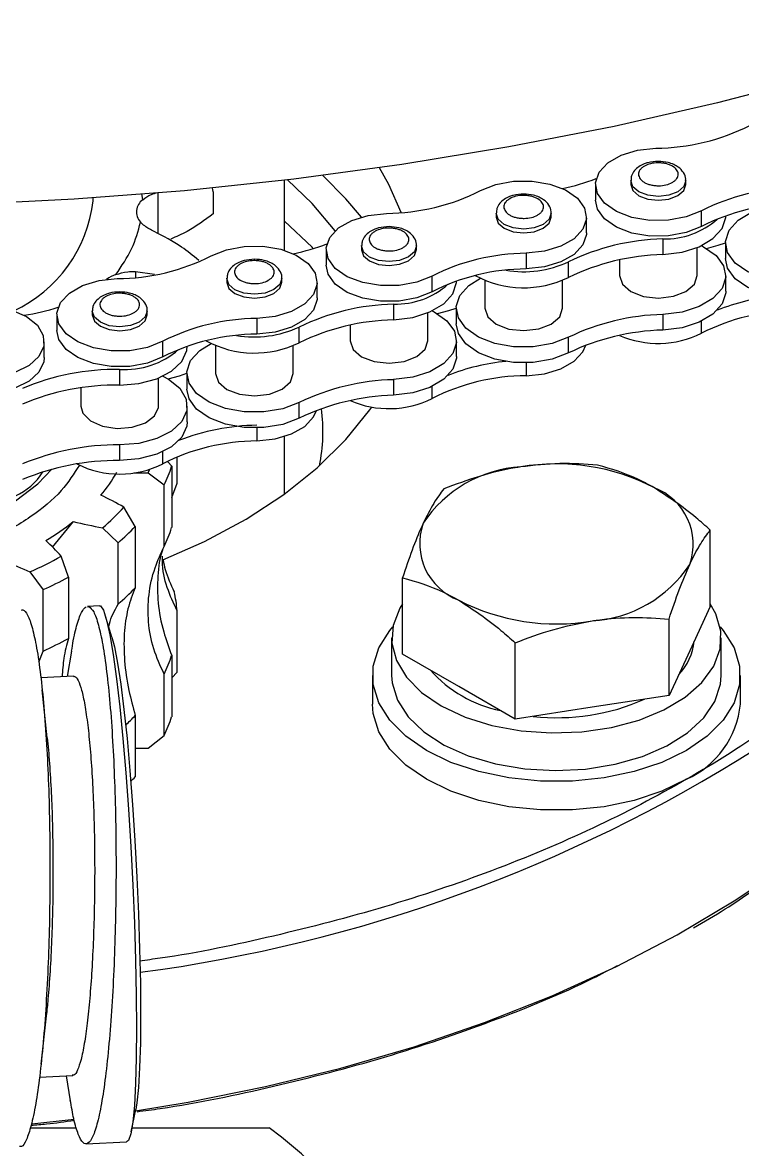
# Model space of a CAD drawing. Header units: millimetres. Extents: x 334 to 3694, y 0 to 2376.
# Drawn here: x 2610.2 to 2638.38, y 1121.21 to 1165.3 of the extents above; entities that cross this region are included whole.
import ezdxf

# ---------------------------------------------------------------- set-up
doc = ezdxf.new("R2010")
doc.units = ezdxf.units.MM
doc.header["$LTSCALE"] = 3
doc.layers.add('1_외형선', color=7, linetype='Continuous', lineweight=25)

msp = doc.modelspace()

# ---------------------------------------------------------------- linework, layer by layer
at = {"layer": '1_외형선'}
for p, q in [((2620.464, 1156.381), (2620.464, 1159.126)), ((2632.63, 1158.964), (2632.63, 1158.352)), ((2634.013, 1159.116), (2634.013, 1158.964)), ((2636.167, 1158.964), (2636.167, 1159.116)), ((2612.964, 1158.326), (2612.964, 1158.431)), ((2614.907, 1158.363), (2614.872, 1158.613)), ((2615.507, 1158.625), (2615.507, 1157.036)), ((2617.672, 1158.67), (2617.672, 1157.814)), ((2628.743, 1157.84), (2628.743, 1157.688)), ((2630.897, 1157.688), (2630.897, 1157.84)), ((2636.776, 1157.317), (2636.776, 1157.93)), ((2632.28, 1157.076), (2632.28, 1157.688)), ((2623.473, 1156.564), (2623.473, 1156.412)), ((2625.627, 1156.412), (2625.627, 1156.564)), ((2635.27, 1156.831), (2635.27, 1156.219)), ((2637.72, 1156.673), (2637.72, 1156.061)), ((2622.09, 1156.412), (2622.09, 1155.8)), ((2629.917, 1156.269), (2629.917, 1155.657)), ((2636.614, 1155.397), (2636.614, 1156.495)), ((2631.573, 1155.324), (2631.573, 1155.936)), ((2633.566, 1156.01), (2633.566, 1155.397)), ((2614.623, 1155.553), (2615.365, 1155.454)), ((2614.623, 1155.553), (2614.623, 1155.321)), ((2618.202, 1155.288), (2618.202, 1155.136)), ((2620.356, 1155.136), (2620.356, 1155.288)), ((2626.235, 1154.765), (2626.235, 1155.378)), ((2628.296, 1155.219), (2628.296, 1154.121)), ((2631.344, 1154.121), (2631.344, 1155.219)), ((2637.73, 1154.785), (2637.73, 1155.397)), ((2621.739, 1154.524), (2621.739, 1155.136)), ((2612.932, 1154.012), (2612.932, 1153.86)), ((2615.086, 1153.86), (2615.086, 1154.012)), ((2624.729, 1154.279), (2624.729, 1153.667)), ((2626.074, 1152.846), (2626.074, 1153.943)), ((2627.18, 1154.121), (2627.18, 1153.509)), ((2635.27, 1153.877), (2635.27, 1153.265)), ((2611.549, 1153.86), (2611.549, 1153.248)), ((2619.376, 1153.717), (2619.376, 1153.105)), ((2623.026, 1153.458), (2623.026, 1152.846)), ((2636.776, 1153.138), (2636.776, 1153.612)), ((2621.032, 1152.772), (2621.032, 1153.384)), ((2611.056, 1152.19), (2611.056, 1152.803)), ((2615.695, 1152.213), (2615.695, 1152.826)), ((2617.755, 1152.667), (2617.755, 1151.57)), ((2620.803, 1151.57), (2620.803, 1152.667)), ((2627.19, 1152.233), (2627.19, 1152.846)), ((2631.573, 1152.369), (2631.573, 1152.982)), ((2614.002, 1151.724), (2614.002, 1151.111)), ((2629.917, 1151.986), (2629.917, 1151.478)), ((2615.533, 1150.294), (2615.533, 1151.391)), ((2616.639, 1151.57), (2616.639, 1150.957)), ((2624.729, 1151.325), (2624.729, 1150.713)), ((2612.485, 1151.005), (2612.485, 1150.294)), ((2626.235, 1150.586), (2626.235, 1151.06)), ((2621.032, 1149.817), (2621.032, 1150.43)), ((2616.649, 1149.681), (2616.649, 1150.294)), ((2619.376, 1149.434), (2619.376, 1148.926)), ((2620.464, 1146.858), (2620.464, 1149.1)), ((2614.002, 1148.77), (2614.002, 1148.157)), ((2615.695, 1148.034), (2615.695, 1148.508)), ((2616.253, 1147.279), (2616.253, 1148.301)), ((2616.042, 1147.936), (2615.894, 1148.111)), ((2616.042, 1147.936), (2616.042, 1145.535)), ((2615.119, 1147.683), (2615.749, 1147.204)), ((2616.042, 1146.709), (2616.253, 1147.279)), ((2615.749, 1144.803), (2615.749, 1147.204)), ((2614.615, 1145.583), (2614.176, 1146.335)), ((2612.192, 1145.77), (2611.366, 1144.774)), ((2613.339, 1145.531), (2613.945, 1144.94)), ((2614.615, 1145.583), (2614.615, 1143.182)), ((2637.125, 1142.45), (2637.125, 1145.437)), ((2613.945, 1142.539), (2613.945, 1144.94)), ((2611.998, 1143.601), (2611.721, 1144.417)), ((2615.687, 1144.263), (2615.68, 1144.298)), ((2610.495, 1143.802), (2611.017, 1143.108)), ((2611.998, 1143.601), (2611.998, 1141.2)), ((2625.079, 1140.587), (2625.079, 1143.574)), ((2611.017, 1140.707), (2611.017, 1143.108)), ((2613.22, 1142.479), (2612.751, 1142.455)), ((2612.751, 1142.443), (2612.802, 1142.448)), ((2637.125, 1142.45), (2636.318, 1140.712)), ((2613.705, 1141.252), (2613.439, 1142.107)), ((2616.253, 1139.881), (2616.253, 1142.283)), ((2635.511, 1138.973), (2635.511, 1141.96)), ((2624.652, 1141.225), (2624.652, 1139.755)), ((2637.552, 1139.755), (2637.552, 1141.225)), ((2610.837, 1140.273), (2611.017, 1140.707)), ((2612.117, 1140.698), (2611.95, 1139.711)), ((2629.488, 1138.042), (2629.488, 1141.028)), ((2636.318, 1140.712), (2635.511, 1138.973)), ((2616.042, 1140.538), (2616.042, 1138.137)), ((2627.284, 1139.314), (2625.079, 1140.587)), ((2615.749, 1137.406), (2615.749, 1139.807)), ((2616.042, 1139.663), (2616.253, 1139.881)), ((2612.2, 1139.724), (2610.922, 1139.659)), ((2623.902, 1139.755), (2623.902, 1138.628)), ((2638.302, 1138.628), (2638.302, 1139.755)), ((2611.172, 1137.314), (2610.976, 1139.19)), ((2629.488, 1138.042), (2627.284, 1139.314)), ((2635.511, 1138.973), (2632.5, 1138.508)), ((2632.5, 1138.508), (2629.488, 1138.042)), ((2614.615, 1138.186), (2614.615, 1135.785)), ((2615.119, 1136.904), (2615.749, 1137.406)), ((2610.93, 1124.546), (2611.137, 1126.439)), ((2610.87, 1124.037), (2612.168, 1124.103)), ((2611.914, 1124.09), (2612.074, 1123.115)), ((2614.46, 1121.898), (2614.638, 1122.775)), ((2610.565, 1122.214), (2612.22, 1122.395)), ((2610.51, 1122.052), (2612.314, 1122.052)), ((2614.491, 1122.052), (2619.854, 1122.052)), ((2612.696, 1121.426), (2614.279, 1121.506))]:
    msp.add_line(p, q, dxfattribs=at)
at = {"layer": '1_외형선', "flags": 128}
for points in [[(2659.665, 1169.919), (2656.241, 1168.371), (2652.691, 1166.92), (2649.025, 1165.569), (2645.249, 1164.322), (2641.374, 1163.182), (2637.407, 1162.152), (2633.36, 1161.233), (2629.24, 1160.429), (2625.057, 1159.74), (2620.822, 1159.168), (2616.543, 1158.716), (2612.232, 1158.383), (2607.898, 1158.171), (2603.552, 1158.08), (2599.203, 1158.11), (2594.861, 1158.262), (2590.537, 1158.534), (2586.648, 1158.885)], [(2636.776, 1157.93), (2636.178, 1157.69), (2635.486, 1157.562), (2634.759, 1157.557), (2634.06, 1157.674), (2633.452, 1157.905), (2632.987, 1158.227), (2632.706, 1158.614), (2632.633, 1159.032), (2632.775, 1159.444), (2633.119, 1159.814), (2633.635, 1160.109), (2634.279, 1160.305), (2634.993, 1160.383)], [(2625.024, 1157.861), (2624.542, 1158.964), (2624.176, 1159.611)], [(2623.468, 1157.688), (2622.865, 1158.402), (2621.959, 1159.31)], [(2617.672, 1158.67), (2617.652, 1158.766), (2617.641, 1158.82)], [(2622.441, 1157.143), (2621.539, 1158.218), (2620.579, 1159.139)], [(2628.134, 1158.722), (2628.732, 1158.962), (2629.424, 1159.09), (2630.152, 1159.095), (2630.85, 1158.978), (2631.458, 1158.748), (2631.923, 1158.425), (2632.204, 1158.038), (2632.277, 1157.62), (2632.135, 1157.208), (2631.791, 1156.838), (2631.275, 1156.543), (2630.631, 1156.347), (2629.917, 1156.269)], [(2634.097, 1158.876), (2634.013, 1159.113), (2634.013, 1159.121)], [(2634.013, 1158.964), (2634.013, 1158.961), (2634.097, 1158.724)], [(2636.167, 1159.114), (2636.087, 1158.881), (2635.855, 1158.678), (2635.507, 1158.543), (2635.095, 1158.494), (2634.682, 1158.541), (2634.332, 1158.674), (2634.097, 1158.876)], [(2634.097, 1158.724), (2634.332, 1158.523), (2634.682, 1158.389), (2635.095, 1158.342), (2635.507, 1158.391), (2635.855, 1158.526), (2636.087, 1158.729), (2636.167, 1158.964)], [(2636.776, 1157.317), (2636.178, 1157.078), (2635.486, 1156.95), (2634.759, 1156.945), (2634.06, 1157.062), (2633.452, 1157.292), (2632.987, 1157.615), (2632.706, 1158.002), (2632.63, 1158.352)], [(2628.827, 1157.6), (2628.743, 1157.837), (2628.743, 1157.845)], [(2642.113, 1155.534), (2641.47, 1155.291), (2640.733, 1155.165), (2639.964, 1155.167), (2639.229, 1155.297), (2638.59, 1155.543), (2638.101, 1155.886), (2637.803, 1156.295), (2637.723, 1156.736), (2637.866, 1157.172), (2638.221, 1157.566), (2638.671, 1157.844)], [(2621.585, 1156.454), (2621.539, 1156.503), (2620.464, 1157.523)], [(2626.235, 1155.378), (2625.638, 1155.138), (2624.945, 1155.01), (2624.218, 1155.005), (2623.52, 1155.122), (2622.912, 1155.353), (2622.447, 1155.675), (2622.165, 1156.063), (2622.092, 1156.48), (2622.234, 1156.892), (2622.578, 1157.262), (2623.095, 1157.557), (2623.738, 1157.753), (2624.453, 1157.831)], [(2628.743, 1157.688), (2628.743, 1157.685), (2628.827, 1157.448)], [(2630.897, 1157.838), (2630.817, 1157.605), (2630.585, 1157.402), (2630.236, 1157.267), (2629.825, 1157.218), (2629.412, 1157.265), (2629.062, 1157.398), (2628.827, 1157.6)], [(2628.827, 1157.448), (2629.062, 1157.247), (2629.412, 1157.113), (2629.825, 1157.066), (2630.236, 1157.115), (2630.585, 1157.25), (2630.817, 1157.453), (2630.897, 1157.688)], [(2635.27, 1156.219), (2636.021, 1156.313), (2636.693, 1156.528), (2637.23, 1156.847), (2637.585, 1157.24), (2637.728, 1157.676), (2637.73, 1157.739)], [(2632.28, 1157.076), (2632.277, 1157.008), (2632.135, 1156.596), (2631.791, 1156.226), (2631.275, 1155.931), (2630.631, 1155.735), (2629.917, 1155.657)], [(2617.594, 1156.171), (2618.191, 1156.41), (2618.884, 1156.538), (2619.611, 1156.543), (2620.309, 1156.426), (2620.917, 1156.196), (2621.382, 1155.873), (2621.664, 1155.486), (2621.737, 1155.068), (2621.595, 1154.656), (2621.251, 1154.287), (2620.734, 1153.991), (2620.091, 1153.795), (2619.376, 1153.717)], [(2623.556, 1156.324), (2623.473, 1156.561), (2623.473, 1156.569)], [(2625.627, 1156.562), (2625.546, 1156.329), (2625.315, 1156.126), (2624.966, 1155.991), (2624.554, 1155.942), (2624.142, 1155.989), (2623.791, 1156.122), (2623.556, 1156.324)], [(2636.78, 1156.568), (2636.861, 1156.528), (2637.35, 1156.185), (2637.647, 1155.776), (2637.728, 1155.335), (2637.585, 1154.898), (2637.23, 1154.505), (2636.693, 1154.187), (2636.021, 1153.971), (2635.27, 1153.877)], [(2636.983, 1156.46), (2637.434, 1156.583), (2637.72, 1156.677)], [(2623.473, 1156.412), (2623.473, 1156.409), (2623.556, 1156.172)], [(2623.556, 1156.172), (2623.791, 1155.971), (2624.142, 1155.837), (2624.554, 1155.79), (2624.966, 1155.839), (2625.315, 1155.974), (2625.546, 1156.177), (2625.627, 1156.412)], [(2626.235, 1154.765), (2625.638, 1154.526), (2624.945, 1154.398), (2624.218, 1154.393), (2623.52, 1154.51), (2622.912, 1154.74), (2622.447, 1155.063), (2622.165, 1155.45), (2622.09, 1155.8)], [(2642.113, 1154.921), (2641.47, 1154.678), (2640.733, 1154.552), (2639.964, 1154.554), (2639.229, 1154.684), (2638.59, 1154.931), (2638.101, 1155.273), (2637.803, 1155.683), (2637.72, 1156.061)], [(2615.695, 1152.826), (2615.097, 1152.587), (2614.405, 1152.459), (2613.677, 1152.453), (2612.979, 1152.57), (2612.371, 1152.801), (2611.906, 1153.123), (2611.625, 1153.511), (2611.552, 1153.928), (2611.694, 1154.34), (2612.038, 1154.71), (2612.554, 1155.005), (2613.198, 1155.201), (2613.912, 1155.279)], [(2618.286, 1155.048), (2618.202, 1155.285), (2618.202, 1155.294)], [(2620.356, 1155.286), (2620.276, 1155.053), (2620.044, 1154.85), (2619.696, 1154.715), (2619.284, 1154.666), (2618.872, 1154.713), (2618.521, 1154.846), (2618.286, 1155.048)], [(2631.573, 1152.982), (2630.93, 1152.739), (2630.192, 1152.613), (2629.424, 1152.615), (2628.688, 1152.745), (2628.049, 1152.991), (2627.56, 1153.334), (2627.263, 1153.743), (2627.182, 1154.184), (2627.325, 1154.62), (2627.68, 1155.014), (2628.13, 1155.292)], [(2633.566, 1155.397), (2633.566, 1155.394), (2633.685, 1155.057)], [(2633.685, 1155.057), (2634.017, 1154.773), (2634.513, 1154.583), (2635.097, 1154.518), (2635.68, 1154.586), (2636.173, 1154.778), (2636.501, 1155.064), (2636.614, 1155.397)], [(2618.202, 1155.136), (2618.202, 1155.133), (2618.286, 1154.896)], [(2618.286, 1154.896), (2618.521, 1154.695), (2618.872, 1154.561), (2619.284, 1154.514), (2619.696, 1154.563), (2620.044, 1154.698), (2620.276, 1154.901), (2620.356, 1155.136)], [(2624.729, 1153.667), (2625.481, 1153.761), (2626.153, 1153.977), (2626.689, 1154.295), (2627.044, 1154.688), (2627.187, 1155.124), (2627.19, 1155.187)], [(2637.73, 1154.785), (2637.728, 1154.722), (2637.585, 1154.286), (2637.23, 1153.892), (2636.693, 1153.574), (2636.021, 1153.359), (2635.27, 1153.265)], [(2621.739, 1154.524), (2621.737, 1154.456), (2621.595, 1154.044), (2621.251, 1153.674), (2620.734, 1153.379), (2620.091, 1153.183), (2619.376, 1153.105)], [(2607.041, 1153.903), (2607.666, 1154.118), (2608.373, 1154.217), (2609.099, 1154.193), (2609.781, 1154.047), (2610.359, 1153.793), (2610.784, 1153.452), (2611.017, 1153.054), (2611.038, 1152.634), (2610.846, 1152.23), (2610.458, 1151.875), (2609.906, 1151.601), (2609.24, 1151.432), (2608.518, 1151.383)], [(2613.016, 1153.772), (2612.932, 1154.009), (2612.932, 1154.018)], [(2615.086, 1154.01), (2615.006, 1153.777), (2614.774, 1153.574), (2614.426, 1153.439), (2614.014, 1153.39), (2613.601, 1153.437), (2613.251, 1153.571), (2613.016, 1153.772)], [(2626.239, 1154.016), (2626.321, 1153.976), (2626.81, 1153.633), (2627.107, 1153.224), (2627.187, 1152.783), (2627.044, 1152.346), (2626.689, 1151.953), (2626.153, 1151.635), (2625.481, 1151.419), (2624.729, 1151.325)], [(2626.442, 1153.908), (2626.894, 1154.031), (2627.18, 1154.125)], [(2628.296, 1154.121), (2628.296, 1154.118), (2628.415, 1153.781)], [(2628.415, 1153.781), (2628.747, 1153.497), (2629.243, 1153.307), (2629.827, 1153.242), (2630.409, 1153.31), (2630.902, 1153.502), (2631.23, 1153.788), (2631.344, 1154.121)], [(2612.932, 1153.86), (2612.932, 1153.857), (2613.016, 1153.62)], [(2613.016, 1153.62), (2613.251, 1153.419), (2613.601, 1153.285), (2614.014, 1153.238), (2614.426, 1153.287), (2614.774, 1153.423), (2615.006, 1153.625), (2615.086, 1153.86)], [(2631.573, 1152.369), (2630.93, 1152.126), (2630.192, 1152), (2629.424, 1152.002), (2628.688, 1152.132), (2628.049, 1152.379), (2627.56, 1152.721), (2627.263, 1153.131), (2627.18, 1153.509)], [(2615.695, 1152.213), (2615.097, 1151.974), (2614.405, 1151.846), (2613.677, 1151.841), (2612.979, 1151.958), (2612.371, 1152.188), (2611.906, 1152.511), (2611.625, 1152.898), (2611.549, 1153.248)], [(2614.002, 1151.111), (2614.763, 1151.175), (2615.46, 1151.362), (2616.034, 1151.657), (2616.436, 1152.036), (2616.633, 1152.465), (2616.649, 1152.635)], [(2621.032, 1150.43), (2620.389, 1150.187), (2619.652, 1150.061), (2618.883, 1150.063), (2618.148, 1150.193), (2617.508, 1150.439), (2617.019, 1150.782), (2616.722, 1151.191), (2616.642, 1151.632), (2616.785, 1152.069), (2617.14, 1152.462), (2617.59, 1152.74)], [(2623.026, 1152.846), (2623.026, 1152.842), (2623.144, 1152.505)], [(2623.144, 1152.505), (2623.477, 1152.221), (2623.973, 1152.031), (2624.556, 1151.966), (2625.139, 1152.034), (2625.632, 1152.226), (2625.96, 1152.512), (2626.074, 1152.846)], [(2629.917, 1151.478), (2630.631, 1151.556), (2631.275, 1151.751), (2631.791, 1152.047), (2632.135, 1152.417), (2632.249, 1152.671)], [(2611.056, 1152.19), (2611.038, 1152.022), (2610.846, 1151.617), (2610.458, 1151.262), (2609.906, 1150.989), (2609.24, 1150.82), (2608.518, 1150.771)], [(2627.19, 1152.233), (2627.187, 1152.17), (2627.044, 1151.734), (2626.689, 1151.34), (2626.153, 1151.022), (2625.481, 1150.807), (2624.729, 1150.713)], [(2615.699, 1151.464), (2615.914, 1151.349), (2616.36, 1150.987), (2616.606, 1150.567), (2616.633, 1150.123), (2616.436, 1149.694), (2616.034, 1149.316), (2615.46, 1149.02), (2614.763, 1148.833), (2614.002, 1148.77)], [(2615.902, 1151.356), (2616.353, 1151.479), (2616.639, 1151.573)], [(2617.755, 1151.57), (2617.755, 1151.566), (2617.874, 1151.229)], [(2617.874, 1151.229), (2618.207, 1150.945), (2618.702, 1150.755), (2619.286, 1150.69), (2619.869, 1150.758), (2620.362, 1150.95), (2620.69, 1151.236), (2620.803, 1151.57)], [(2621.032, 1149.817), (2620.389, 1149.574), (2619.652, 1149.448), (2618.883, 1149.45), (2618.148, 1149.58), (2617.508, 1149.827), (2617.019, 1150.169), (2616.722, 1150.579), (2616.639, 1150.957)], [(2612.485, 1150.294), (2612.565, 1150.012), (2612.862, 1149.714), (2613.334, 1149.505), (2613.908, 1149.416), (2614.498, 1149.46), (2615.013, 1149.632), (2615.375, 1149.904), (2615.53, 1150.235), (2615.533, 1150.294)], [(2615.691, 1144.27), (2617.321, 1144.994), (2618.952, 1145.87), (2620.428, 1146.832), (2621.737, 1147.871), (2622.865, 1148.979), (2623.803, 1150.145), (2623.88, 1150.254)], [(2619.376, 1148.926), (2620.091, 1149.004), (2620.734, 1149.2), (2621.251, 1149.495), (2621.595, 1149.865), (2621.708, 1150.119)], [(2616.649, 1149.681), (2616.633, 1149.511), (2616.436, 1149.081), (2616.034, 1148.703), (2615.46, 1148.408), (2614.763, 1148.221), (2614.002, 1148.157)], [(2594.109, 1147.274), (2594.715, 1146.783), (2595.695, 1146.17), (2596.819, 1145.645), (2598.063, 1145.221), (2599.401, 1144.905), (2600.805, 1144.706), (2602.243, 1144.626), (2603.687, 1144.669), (2605.104, 1144.832), (2606.465, 1145.112), (2607.741, 1145.504), (2608.904, 1146), (2609.931, 1146.587), (2610.798, 1147.255), (2611.348, 1147.817)], [(2615.119, 1147.683), (2615.175, 1147.795), (2615.188, 1147.822)], [(2613.22, 1142.479), (2613.255, 1142.47), (2613.369, 1142.3), (2613.492, 1141.92), (2613.619, 1141.338), (2613.75, 1140.566), (2613.88, 1139.619), (2614.007, 1138.518), (2614.13, 1137.283), (2614.244, 1135.94), (2614.349, 1134.518), (2614.441, 1133.043), (2614.519, 1131.548), (2614.582, 1130.061), (2614.628, 1128.614), (2614.655, 1127.236), (2614.665, 1125.954), (2614.655, 1124.795), (2614.628, 1123.783), (2614.582, 1122.938), (2614.519, 1122.277), (2614.441, 1121.814), (2614.349, 1121.558), (2614.279, 1121.506)], [(2625.079, 1142.557), (2624.972, 1142.383), (2624.707, 1141.71), (2624.662, 1141.021), (2624.838, 1140.338), (2625.229, 1139.686), (2625.822, 1139.087), (2626.596, 1138.561), (2627.525, 1138.126), (2628.577, 1137.798), (2629.716, 1137.588), (2630.902, 1137.503), (2632.095, 1137.546), (2633.254, 1137.715), (2634.339, 1138.004), (2635.313, 1138.404), (2636.143, 1138.902), (2636.799, 1139.478), (2637.259, 1140.115), (2637.508, 1140.79), (2637.537, 1141.48), (2637.345, 1142.161), (2637.125, 1142.557)], [(2636.193, 1136.816), (2635.232, 1136.35), (2634.145, 1135.988), (2632.966, 1135.74), (2631.73, 1135.614), (2630.475, 1135.614), (2629.239, 1135.74), (2628.059, 1135.988), (2626.972, 1136.35), (2626.011, 1136.816), (2625.204, 1137.371), (2624.577, 1137.998), (2624.147, 1138.679), (2623.929, 1139.393), (2623.929, 1140.117), (2624.147, 1140.831), (2624.577, 1141.512), (2624.694, 1141.651)], [(2637.51, 1141.651), (2637.627, 1141.512), (2638.057, 1140.831), (2638.275, 1140.117), (2638.275, 1139.393), (2638.057, 1138.679), (2637.627, 1137.998), (2637, 1137.371), (2636.193, 1136.816)], [(2613.705, 1141.252), (2613.803, 1140.875), (2613.926, 1140.234), (2614.051, 1139.409), (2614.175, 1138.418), (2614.294, 1137.284), (2614.407, 1136.033), (2614.51, 1134.691), (2614.602, 1133.289), (2614.68, 1131.859), (2614.743, 1130.431), (2614.788, 1129.039), (2614.816, 1127.714), (2614.825, 1126.484), (2614.816, 1125.377), (2614.788, 1124.418), (2614.743, 1123.629), (2614.68, 1123.027), (2614.638, 1122.775)], [(2624.652, 1139.755), (2624.672, 1139.462), (2624.876, 1138.782), (2625.294, 1138.136), (2625.911, 1137.545), (2626.707, 1137.03), (2627.654, 1136.608), (2628.719, 1136.295), (2629.866, 1136.101), (2631.055, 1136.032), (2632.247, 1136.091), (2633.398, 1136.275), (2634.471, 1136.58), (2635.428, 1136.993), (2636.237, 1137.502), (2636.869, 1138.088), (2637.303, 1138.731), (2637.524, 1139.409), (2637.552, 1139.755)], [(2636.193, 1135.689), (2635.232, 1135.223), (2634.145, 1134.861), (2632.966, 1134.613), (2631.73, 1134.488), (2630.475, 1134.488), (2629.239, 1134.613), (2628.059, 1134.861), (2626.972, 1135.223), (2626.011, 1135.689), (2625.204, 1136.244), (2624.577, 1136.872), (2624.147, 1137.552), (2623.929, 1138.266), (2623.902, 1138.628)], [(2614.627, 1122.721), (2616.685, 1123.061), (2619.716, 1123.668), (2622.669, 1124.391), (2625.532, 1125.226), (2628.292, 1126.17), (2630.937, 1127.218), (2633.454, 1128.366), (2635.833, 1129.608), (2638.064, 1130.939), (2638.865, 1131.464)]]:
    msp.add_lwpolyline(points, dxfattribs=at)
at = {"layer": '1_외형선'}
for centre, radius, start, end in [((2634.948, 1168.619), 8.236, 270.3158, 296.904), ((2629.602, 1167.202), 8.576, 281.6988, 290.8996), ((2624.408, 1166.067), 8.236, 270.3158, 296.904), ((2640.503, 1150.585), 8.236, 90.3158, 116.904), ((2607.588, 1158.933), 5.411, 294.8045, 353.5542), ((2615.253, 1157.89), 0.586, 126.1734, 222.8158), ((2640.503, 1149.973), 8.236, 90.3158, 116.904), ((2635.346, 1159.916), 3.086, 268.5825, 311.6345), ((2619.062, 1164.65), 8.576, 281.6988, 290.8996), ((2635.491, 1147.837), 8.997, 91.406, 115.8138), ((2613.867, 1163.515), 8.236, 270.3158, 296.904), ((2629.962, 1148.033), 8.236, 90.3158, 116.904), ((2635.491, 1147.224), 8.997, 91.406, 115.8138), ((2629.962, 1147.421), 8.236, 90.3158, 116.904), ((2629.815, 1159.726), 4.177, 260.4391, 294.8902), ((2614.373, 1154.019), 1.51, 109.9465, 125.4429), ((2629.825, 1158.896), 3.977, 241.4983, 296.0747), ((2624.806, 1157.364), 3.086, 268.5825, 311.6345), ((2640.473, 1146.285), 8.346, 95.5839, 111.6359), ((2608.848, 1162.916), 9.183, 278.9046, 287.4563), ((2624.95, 1145.285), 8.997, 91.406, 115.8138), ((2635.491, 1144.882), 8.997, 91.406, 115.8138), ((2640.503, 1145.794), 8.236, 90.3158, 116.904), ((2619.422, 1145.481), 8.236, 90.3158, 116.904), ((2624.95, 1144.672), 8.997, 91.406, 115.8138), ((2619.422, 1144.869), 8.236, 90.3158, 116.904), ((2619.274, 1157.174), 4.177, 260.4391, 294.8902), ((2635.491, 1144.27), 8.997, 91.406, 115.8138), ((2635.084, 1156.564), 3.821, 246.636, 296.2821), ((2619.284, 1156.344), 3.977, 241.4983, 296.0747), ((2614.201, 1154.948), 3.23, 266.4708, 310.8859), ((2613.879, 1142.258), 9.466, 89.2592, 112.8453), ((2629.933, 1143.733), 8.346, 95.5839, 111.6359), ((2624.95, 1142.33), 8.997, 91.406, 115.8138), ((2629.962, 1143.242), 8.236, 90.3158, 116.904), ((2613.879, 1141.646), 9.466, 89.2592, 112.8453), ((2624.95, 1141.718), 8.997, 91.406, 115.8138), ((2624.544, 1154.012), 3.821, 246.636, 296.2821), ((2615.406, 1149.281), 6.558, 348.313, 7.9647), ((2619.468, 1140.95), 8.589, 90.6096, 111.5337), ((2613.879, 1139.304), 9.466, 89.2592, 112.8453), ((2619.422, 1140.69), 8.236, 90.3158, 116.904), ((2613.879, 1138.692), 9.466, 89.2592, 112.8453), ((2608.917, 1149.017), 2.458, 260.6705, 328.029), ((2614.009, 1151.354), 3.723, 243.2886, 296.9234), ((2608.844, 1150.575), 5.813, 319.601, 330.425), ((2610.97, 1149.54), 5.319, 333.957, 342.4483), ((2630, 1142.99), 4.93, 93.4335, 146.5611), ((2631.111, 1139.741), 8.289, 62.6428, 99.7711), ((2614.971, 1172.289), 24.607, 269.0555, 270.3441), ((2634.08, 1144.883), 2.374, 340.539, 69.2579), ((2607.058, 1133.808), 14.407, 60.3936, 64.4523), ((2607.999, 1151.926), 8.331, 309.8625, 317.845), ((2606.06, 1153.528), 9.888, 300.7306, 308.3242), ((2617.219, 1167.001), 21.818, 256.6801, 259.7578), ((2608.254, 1151.534), 8.71, 310.798, 316.9095), ((2610.97, 1147.139), 5.319, 333.957, 342.4483), ((2628.124, 1144.915), 2.374, 160.539, 249.2579), ((2605.281, 1138.62), 8.665, 41.9974, 47.6945), ((2616.538, 1158.556), 15.943, 243.9314, 247.7251), ((2604.944, 1156.393), 13.759, 293.7927, 299.5049), ((2632.204, 1146.809), 4.93, 273.4335, 326.5611), ((2605.059, 1156.205), 14.388, 294.4624, 298.8352), ((2608.254, 1149.132), 8.71, 310.798, 316.9095), ((2611.555, 1141.953), 4.71, 4.013, 13.2223), ((2631.093, 1150.057), 8.289, 242.6428, 279.7711), ((2605.059, 1153.804), 14.388, 294.4624, 298.8352), ((2634.235, 1141.345), 2.276, 316.4241, 353.779), ((2610.97, 1142.143), 5.319, 333.957, 342.4483), ((2629.957, 1143.357), 5.09, 221.8836, 258.1218), ((2631.135, 1146.487), 8.388, 263.5818, 294.0043), ((2634.703, 1138.984), 3.617, 294.3332, 354.3466), ((2608.45, 1143.943), 8.435, 313.3623, 316.9609), ((2610.97, 1139.741), 5.319, 333.957, 342.4483), ((2614.971, 1161.512), 24.608, 269.1704, 270.3441), ((2606.998, 1187.256), 59.632, 277.52651, 302.30288), ((2608.596, 1141.4), 8.231, 315.2473, 316.985), ((2611.262, 1110.088), 14.729, 41.6736, 54.3169)]:
    msp.add_arc(centre, radius, start, end, dxfattribs=at)
for points, knots in [([(2635.09, 1159.865), (2634.952, 1159.855), (2634.759, 1159.842), (2634.508, 1159.757), (2634.322, 1159.661), (2634.149, 1159.507), (2634.031, 1159.32), (2634.026, 1159.182), (2634.023, 1159.122)], [0, 0, 0, 0, 0.2587844, 0.3595524, 0.5236782, 0.6913234, 0.8678446, 1, 1, 1, 1]), ([(2634.374, 1159.187), (2634.346, 1159.242), (2634.302, 1159.326), (2634.321, 1159.444), (2634.366, 1159.532), (2634.441, 1159.613), (2634.572, 1159.704), (2634.782, 1159.785), (2635.03, 1159.815), (2635.233, 1159.805), (2635.386, 1159.779), (2635.527, 1159.736), (2635.684, 1159.66), (2635.824, 1159.539), (2635.876, 1159.396), (2635.86, 1159.278), (2635.814, 1159.19), (2635.74, 1159.109), (2635.609, 1159.018), (2635.398, 1158.937), (2635.15, 1158.907), (2634.947, 1158.917), (2634.794, 1158.943), (2634.654, 1158.986), (2634.494, 1159.061), (2634.421, 1159.138), (2634.374, 1159.187)], [0, 0, 0, 0, 0.059861, 0.092397, 0.125, 0.157537, 0.190139, 0.25, 0.309861, 0.342397, 0.375, 0.407537, 0.440139, 0.5, 0.559861, 0.592397, 0.625, 0.657537, 0.690139, 0.75, 0.809861, 0.842397, 0.875, 0.907537, 0.940139, 1, 1, 1, 1]), ([(2636.157, 1159.113), (2636.16, 1159.133), (2636.177, 1159.243), (2636.083, 1159.445), (2635.907, 1159.629), (2635.693, 1159.749), (2635.434, 1159.841), (2635.221, 1159.856), (2635.09, 1159.865)], [0, 0, 0, 0, 0.045172, 0.248104, 0.460494, 0.605116, 0.756794, 1, 1, 1, 1]), ([(2614.907, 1158.363), (2615.011, 1158.44), (2615.18, 1158.565), (2615.417, 1158.623), (2615.507, 1158.646)], [0, 0, 0, 0, 0.621088, 1, 1, 1, 1]), ([(2629.82, 1158.589), (2629.681, 1158.579), (2629.489, 1158.566), (2629.238, 1158.481), (2629.051, 1158.385), (2628.878, 1158.231), (2628.761, 1158.044), (2628.755, 1157.906), (2628.753, 1157.846)], [0, 0, 0, 0, 0.2587844, 0.3595524, 0.5236782, 0.6913234, 0.8678446, 1, 1, 1, 1]), ([(2629.103, 1157.911), (2629.075, 1157.966), (2629.032, 1158.05), (2629.051, 1158.168), (2629.096, 1158.256), (2629.171, 1158.337), (2629.301, 1158.428), (2629.512, 1158.509), (2629.76, 1158.539), (2629.963, 1158.529), (2630.116, 1158.503), (2630.257, 1158.46), (2630.413, 1158.384), (2630.554, 1158.263), (2630.606, 1158.12), (2630.589, 1158.002), (2630.544, 1157.914), (2630.469, 1157.833), (2630.338, 1157.742), (2630.128, 1157.661), (2629.88, 1157.631), (2629.677, 1157.641), (2629.524, 1157.667), (2629.383, 1157.71), (2629.224, 1157.785), (2629.151, 1157.862), (2629.103, 1157.911)], [0, 0, 0, 0, 0.059861, 0.092397, 0.125, 0.157537, 0.190139, 0.25, 0.309861, 0.342397, 0.375, 0.407537, 0.440139, 0.5, 0.559861, 0.592397, 0.625, 0.657537, 0.690139, 0.75, 0.809861, 0.842397, 0.875, 0.907537, 0.940139, 1, 1, 1, 1]), ([(2630.887, 1157.837), (2630.89, 1157.857), (2630.907, 1157.967), (2630.812, 1158.169), (2630.637, 1158.353), (2630.423, 1158.473), (2630.164, 1158.565), (2629.951, 1158.58), (2629.82, 1158.589)], [0, 0, 0, 0, 0.045172, 0.248104, 0.460494, 0.605116, 0.756794, 1, 1, 1, 1]), ([(2615.359, 1157.119), (2615.225, 1157.189), (2615.008, 1157.302), (2614.874, 1157.44), (2614.823, 1157.492)], [0, 0, 0, 0, 0.620973, 1, 1, 1, 1]), ([(2617.672, 1157.814), (2617.336, 1157.566), (2616.803, 1157.174), (2616.219, 1156.92), (2616.003, 1156.826)], [0, 0, 0, 0, 0.630195, 1, 1, 1, 1]), ([(2617.1, 1155.991), (2616.878, 1156.173), (2616.326, 1156.628), (2615.722, 1156.935), (2615.359, 1157.119)], [0, 0, 0, 0, 0.401061, 1, 1, 1, 1]), ([(2624.55, 1157.313), (2624.411, 1157.303), (2624.218, 1157.29), (2623.968, 1157.205), (2623.781, 1157.109), (2623.608, 1156.955), (2623.49, 1156.768), (2623.485, 1156.63), (2623.483, 1156.57)], [0, 0, 0, 0, 0.258784, 0.359552, 0.523678, 0.691323, 0.867845, 1, 1, 1, 1]), ([(2623.833, 1156.636), (2623.805, 1156.69), (2623.761, 1156.774), (2623.781, 1156.892), (2623.825, 1156.98), (2623.9, 1157.061), (2624.031, 1157.152), (2624.242, 1157.233), (2624.49, 1157.263), (2624.693, 1157.253), (2624.846, 1157.227), (2624.987, 1157.184), (2625.143, 1157.108), (2625.284, 1156.987), (2625.335, 1156.844), (2625.319, 1156.726), (2625.274, 1156.638), (2625.199, 1156.557), (2625.068, 1156.466), (2624.857, 1156.385), (2624.61, 1156.355), (2624.407, 1156.365), (2624.253, 1156.391), (2624.113, 1156.434), (2623.954, 1156.509), (2623.881, 1156.586), (2623.833, 1156.636)], [0, 0, 0, 0, 0.059861, 0.092397, 0.125, 0.157537, 0.190139, 0.25, 0.309861, 0.342397, 0.375, 0.407537, 0.440139, 0.5, 0.559861, 0.592397, 0.625, 0.657537, 0.690139, 0.75, 0.809861, 0.842397, 0.875, 0.907537, 0.940139, 1, 1, 1, 1]), ([(2625.617, 1156.561), (2625.62, 1156.581), (2625.637, 1156.691), (2625.542, 1156.893), (2625.367, 1157.077), (2625.153, 1157.197), (2624.894, 1157.289), (2624.681, 1157.304), (2624.55, 1157.313)], [0, 0, 0, 0, 0.0451715, 0.2481036, 0.4604938, 0.6051159, 0.7567939, 1, 1, 1, 1]), ([(2619.279, 1156.037), (2619.141, 1156.027), (2618.948, 1156.014), (2618.698, 1155.929), (2618.511, 1155.833), (2618.338, 1155.679), (2618.22, 1155.492), (2618.215, 1155.354), (2618.212, 1155.294)], [0, 0, 0, 0, 0.2587844, 0.3595524, 0.5236782, 0.6913234, 0.8678446, 1, 1, 1, 1]), ([(2618.563, 1155.36), (2618.535, 1155.414), (2618.491, 1155.498), (2618.51, 1155.616), (2618.555, 1155.704), (2618.63, 1155.785), (2618.761, 1155.876), (2618.972, 1155.957), (2619.219, 1155.987), (2619.423, 1155.977), (2619.575, 1155.951), (2619.716, 1155.908), (2619.873, 1155.832), (2620.013, 1155.711), (2620.065, 1155.568), (2620.049, 1155.45), (2620.003, 1155.362), (2619.929, 1155.281), (2619.798, 1155.19), (2619.587, 1155.109), (2619.339, 1155.079), (2619.136, 1155.089), (2618.983, 1155.115), (2618.843, 1155.158), (2618.683, 1155.233), (2618.61, 1155.31), (2618.563, 1155.36)], [0, 0, 0, 0, 0.059861, 0.092397, 0.125, 0.157537, 0.190139, 0.25, 0.309861, 0.342397, 0.375, 0.407537, 0.440139, 0.5, 0.559861, 0.592397, 0.625, 0.657537, 0.690139, 0.75, 0.809861, 0.842397, 0.875, 0.907537, 0.940139, 1, 1, 1, 1]), ([(2620.347, 1155.285), (2620.35, 1155.305), (2620.366, 1155.415), (2620.272, 1155.617), (2620.097, 1155.801), (2619.882, 1155.921), (2619.623, 1156.013), (2619.411, 1156.028), (2619.279, 1156.037)], [0, 0, 0, 0, 0.045172, 0.248104, 0.460494, 0.605116, 0.756794, 1, 1, 1, 1]), ([(2613.857, 1155.438), (2614.008, 1155.484), (2614.25, 1155.558), (2614.521, 1155.555), (2614.623, 1155.553)], [0, 0, 0, 0, 0.621088, 1, 1, 1, 1]), ([(2614.009, 1154.761), (2613.87, 1154.751), (2613.678, 1154.738), (2613.427, 1154.653), (2613.241, 1154.557), (2613.068, 1154.403), (2612.95, 1154.216), (2612.944, 1154.078), (2612.942, 1154.018)], [0, 0, 0, 0, 0.2587844, 0.3595524, 0.5236782, 0.6913234, 0.8678446, 1, 1, 1, 1]), ([(2615.076, 1154.009), (2615.079, 1154.029), (2615.096, 1154.139), (2615.002, 1154.341), (2614.826, 1154.525), (2614.612, 1154.645), (2614.353, 1154.737), (2614.14, 1154.752), (2614.009, 1154.761)], [0, 0, 0, 0, 0.045172, 0.248104, 0.460494, 0.605116, 0.756794, 1, 1, 1, 1]), ([(2613.293, 1154.084), (2613.264, 1154.138), (2613.221, 1154.222), (2613.24, 1154.34), (2613.285, 1154.428), (2613.36, 1154.509), (2613.491, 1154.6), (2613.701, 1154.681), (2613.949, 1154.711), (2614.152, 1154.701), (2614.305, 1154.675), (2614.446, 1154.632), (2614.603, 1154.556), (2614.743, 1154.435), (2614.795, 1154.292), (2614.779, 1154.174), (2614.733, 1154.086), (2614.658, 1154.005), (2614.528, 1153.914), (2614.317, 1153.833), (2614.069, 1153.803), (2613.866, 1153.813), (2613.713, 1153.839), (2613.572, 1153.882), (2613.413, 1153.957), (2613.34, 1154.034), (2613.293, 1154.084)], [0, 0, 0, 0, 0.059861, 0.092397, 0.125, 0.157537, 0.190139, 0.25, 0.309861, 0.342397, 0.375, 0.407537, 0.440139, 0.5, 0.559861, 0.592397, 0.625, 0.657537, 0.690139, 0.75, 0.809861, 0.842397, 0.875, 0.907537, 0.940139, 1, 1, 1, 1]), ([(2612.428, 1147.981), (2612.215, 1147.644), (2611.752, 1146.914), (2610.558, 1145.928), (2609.266, 1145.199), (2608.098, 1144.723), (2606.891, 1144.329), (2605.321, 1143.98), (2603.385, 1143.778), (2601.417, 1143.783), (2599.418, 1144.008), (2597.458, 1144.474), (2595.669, 1145.174), (2594.403, 1145.923), (2593.592, 1146.6), (2593.153, 1147.004), (2592.993, 1147.257), (2592.954, 1147.318)], [0, 0, 0, 0, 0.074057, 0.160189, 0.246322, 0.288541, 0.330773, 0.411749, 0.488149, 0.564549, 0.645525, 0.729868, 0.816, 0.902133, 0.944352, 0.986584, 1, 1, 1, 1]), ([(2629.704, 1147.91), (2629.633, 1147.899), (2629.092, 1147.812), (2628.073, 1147.568), (2627.156, 1147.224), (2626.693, 1147.051)], [0, 0, 0, 0, 0.07009, 0.530784, 1, 1, 1, 1]), ([(2632.716, 1147.982), (2632.227, 1148.017), (2631.24, 1148.086), (2630.219, 1147.969), (2629.704, 1147.91)], [0, 0, 0, 0, 0.495458, 1, 1, 1, 1]), ([(2634.92, 1147.104), (2634.72, 1147.213), (2633.974, 1147.622), (2633.247, 1147.83), (2632.716, 1147.982)], [0, 0, 0, 0, 0.268634, 1, 1, 1, 1]), ([(2626.693, 1147.051), (2626.562, 1146.878), (2626.297, 1146.531), (2626.024, 1145.983), (2625.886, 1145.706)], [0, 0, 0, 0, 0.495458, 1, 1, 1, 1]), ([(2637.125, 1145.437), (2636.94, 1145.603), (2636.221, 1146.249), (2635.475, 1146.739), (2634.92, 1147.104)], [0, 0, 0, 0, 0.2575513, 1, 1, 1, 1]), ([(2625.886, 1145.706), (2625.867, 1145.664), (2625.722, 1145.349), (2625.449, 1144.674), (2625.203, 1143.943), (2625.079, 1143.574)], [0, 0, 0, 0, 0.07009, 0.530784, 1, 1, 1, 1]), ([(2636.318, 1144.092), (2636.337, 1144.133), (2636.482, 1144.442), (2636.755, 1144.944), (2637.001, 1145.272), (2637.125, 1145.437)], [0, 0, 0, 0, 0.07009, 0.530784, 1, 1, 1, 1]), ([(2615.749, 1139.807), (2615.599, 1140.131), (2615.294, 1140.789), (2615.104, 1141.844), (2615.121, 1142.915), (2615.335, 1143.91), (2615.621, 1144.527), (2615.749, 1144.803)], [0, 0, 0, 0, 0.2043309, 0.4146042, 0.6189283, 0.8291667, 1, 1, 1, 1]), ([(2615.696, 1144.687), (2615.692, 1144.675), (2615.563, 1144.362), (2615.481, 1143.653), (2615.483, 1142.586), (2615.679, 1141.535), (2615.929, 1140.847), (2616.042, 1140.538)], [0, 0, 0, 0, 0.009905, 0.271559, 0.525811, 0.787423, 1, 1, 1, 1]), ([(2616.253, 1142.283), (2616.115, 1142.581), (2615.836, 1143.186), (2615.667, 1143.926), (2615.679, 1144.353), (2615.681, 1144.418)], [0, 0, 0, 0, 0.451337, 0.915799, 1, 1, 1, 1]), ([(2615.709, 1144.268), (2615.733, 1144.143), (2615.813, 1143.724), (2616.005, 1143.316), (2616.14, 1143.03)], [0, 0, 0, 0, 0.298071, 1, 1, 1, 1]), ([(2635.511, 1141.96), (2635.642, 1142.352), (2635.907, 1143.144), (2636.18, 1143.775), (2636.318, 1144.092)], [0, 0, 0, 0, 0.495458, 1, 1, 1, 1]), ([(2625.079, 1143.574), (2625.61, 1143.422), (2626.337, 1143.214), (2627.083, 1142.805), (2627.284, 1142.695)], [0, 0, 0, 0, 0.731366, 1, 1, 1, 1]), ([(2614.615, 1143.182), (2614.511, 1142.917), (2614.301, 1142.38), (2614.164, 1141.401), (2614.177, 1140.322), (2614.33, 1139.242), (2614.527, 1138.513), (2614.615, 1138.186)], [0, 0, 0, 0, 0.204331, 0.414604, 0.618928, 0.829167, 1, 1, 1, 1]), ([(2612.802, 1142.448), (2612.865, 1142.397), (2612.993, 1142.295), (2613.176, 1141.771), (2613.348, 1140.985), (2613.5, 1139.945), (2613.631, 1138.67), (2613.735, 1137.218), (2613.811, 1135.603), (2613.856, 1133.899), (2613.869, 1132.123), (2613.85, 1130.357), (2613.799, 1128.619), (2613.717, 1126.989), (2613.607, 1125.484), (2613.473, 1124.175), (2613.316, 1123.076), (2613.143, 1122.239), (2612.958, 1121.671), (2612.767, 1121.401), (2612.573, 1121.428), (2612.386, 1121.759), (2612.216, 1122.319), (2612.119, 1122.883), (2612.075, 1123.14)], [0, 0, 0, 0, 0.045116, 0.091541, 0.136649, 0.183069, 0.228132, 0.274502, 0.319585, 0.365971, 0.411127, 0.457588, 0.50284, 0.5494, 0.594727, 0.641367, 0.686716, 0.733381, 0.778688, 0.825314, 0.870538, 0.917078, 0.962211, 1, 1, 1, 1]), ([(2612.124, 1140.696), (2612.147, 1140.84), (2612.222, 1141.322), (2612.369, 1141.878), (2612.537, 1142.308), (2612.646, 1142.4), (2612.689, 1142.437)], [0, 0, 0, 0, 0.135256, 0.454841, 0.783722, 1, 1, 1, 1]), ([(2613.578, 1141.658), (2613.586, 1141.694), (2613.653, 1142.008), (2613.808, 1142.29), (2613.945, 1142.539)], [0, 0, 0, 0, 0.116074, 1, 1, 1, 1]), ([(2627.284, 1142.695), (2627.838, 1142.331), (2628.585, 1141.84), (2629.303, 1141.195), (2629.488, 1141.028)], [0, 0, 0, 0, 0.7424487, 1, 1, 1, 1]), ([(2610.166, 1142.312), (2610.182, 1142.316), (2610.262, 1142.332), (2610.407, 1142.144), (2610.589, 1141.647), (2610.761, 1140.855), (2610.913, 1139.817), (2611.045, 1138.542), (2611.149, 1137.09), (2611.226, 1135.476), (2611.271, 1133.772), (2611.284, 1131.996), (2611.264, 1130.23), (2611.212, 1128.492), (2611.129, 1126.861), (2611.017, 1125.357), (2610.88, 1124.047), (2610.721, 1122.948), (2610.545, 1122.106), (2610.357, 1121.553), (2610.203, 1121.292), (2610.114, 1121.321), (2610.09, 1121.328)], [0, 0, 0, 0, 0.0139814, 0.0668, 0.1211505, 0.1739599, 0.2283039, 0.2810622, 0.3353496, 0.3881293, 0.442435, 0.4952995, 0.5496906, 0.6026672, 0.6571749, 0.710243, 0.7648481, 0.8179467, 0.8725874, 0.9256406, 0.9802381, 1, 1, 1, 1]), ([(2632.5, 1141.888), (2632.571, 1141.899), (2633.112, 1141.979), (2634.131, 1142.05), (2635.048, 1141.99), (2635.511, 1141.96)], [0, 0, 0, 0, 0.07009, 0.5307844, 1, 1, 1, 1]), ([(2629.488, 1141.028), (2629.977, 1141.214), (2630.964, 1141.589), (2631.985, 1141.788), (2632.5, 1141.888)], [0, 0, 0, 0, 0.495458, 1, 1, 1, 1]), ([(2611.998, 1141.2), (2611.931, 1140.953), (2611.812, 1140.518), (2611.771, 1139.949), (2611.753, 1139.701)], [0, 0, 0, 0, 0.565841, 1, 1, 1, 1]), ([(2612.201, 1139.715), (2612.214, 1139.717), (2612.274, 1139.728), (2612.382, 1139.585), (2612.518, 1139.211), (2612.645, 1138.618), (2612.757, 1137.844), (2612.855, 1136.894), (2612.932, 1135.813), (2612.989, 1134.611), (2613.022, 1133.344), (2613.032, 1132.025), (2613.018, 1130.713), (2612.98, 1129.423), (2612.92, 1128.214), (2612.839, 1127.098), (2612.74, 1126.129), (2612.624, 1125.316), (2612.496, 1124.694), (2612.359, 1124.288), (2612.248, 1124.099), (2612.183, 1124.121), (2612.166, 1124.127)], [0, 0, 0, 0, 0.015044, 0.067865, 0.122219, 0.175032, 0.229379, 0.282141, 0.336432, 0.389216, 0.443527, 0.496396, 0.550793, 0.603772, 0.658283, 0.711348, 0.76595, 0.819039, 0.873669, 0.926711, 0.981295, 1, 1, 1, 1]), ([(2641.174, 1139.131), (2640.627, 1138.683), (2639.132, 1137.459), (2636.242, 1135.659), (2632.593, 1133.746), (2628.625, 1132.079), (2624.434, 1130.661), (2620.075, 1129.537), (2616.847, 1128.849), (2615.06, 1128.614), (2614.794, 1128.579)], [0, 0, 0, 0, 0.086875, 0.237491, 0.388107, 0.537922, 0.68616, 0.832094, 0.975064, 1, 1, 1, 1]), ([(2611.168, 1137.314), (2611.185, 1137.156), (2611.236, 1136.69), (2611.299, 1135.763), (2611.357, 1134.571), (2611.39, 1133.304), (2611.4, 1131.986), (2611.385, 1130.674), (2611.347, 1129.381), (2611.285, 1128.173), (2611.213, 1127.17), (2611.156, 1126.649), (2611.133, 1126.44)], [0, 0, 0, 0, 0.056086, 0.166355, 0.273562, 0.383868, 0.491246, 0.601726, 0.709333, 0.82005, 0.927844, 1, 1, 1, 1]), ([(2636.473, 1129.884), (2636.89, 1130.125), (2637.697, 1130.589), (2638.433, 1131.091), (2638.788, 1131.333)], [0, 0, 0, 0, 0.517988, 1, 1, 1, 1]), ([(2614.688, 1122.685), (2614.989, 1122.725), (2616.812, 1122.964), (2620.074, 1123.658), (2624.438, 1124.779), (2628.609, 1126.21), (2631.652, 1127.428), (2633.175, 1128.236), (2633.494, 1128.405)], [0, 0, 0, 0, 0.043177, 0.261494, 0.484337, 0.710698, 0.939467, 1, 1, 1, 1]), ([(2610.543, 1122.157), (2610.744, 1122.171), (2611.314, 1122.211), (2611.868, 1122.296), (2612.227, 1122.351)], [0, 0, 0, 0, 0.352577, 1, 1, 1, 1])]:
    msp.add_open_spline(points, degree=3, knots=knots, dxfattribs=at)
msp.add_open_spline([(2613.857, 1155.438), (2614.084, 1155.77), (2614.539, 1156.434), (2614.728, 1157.139), (2614.823, 1157.492)], degree=3, dxfattribs=at)

doc.saveas('drawing.dxf')
